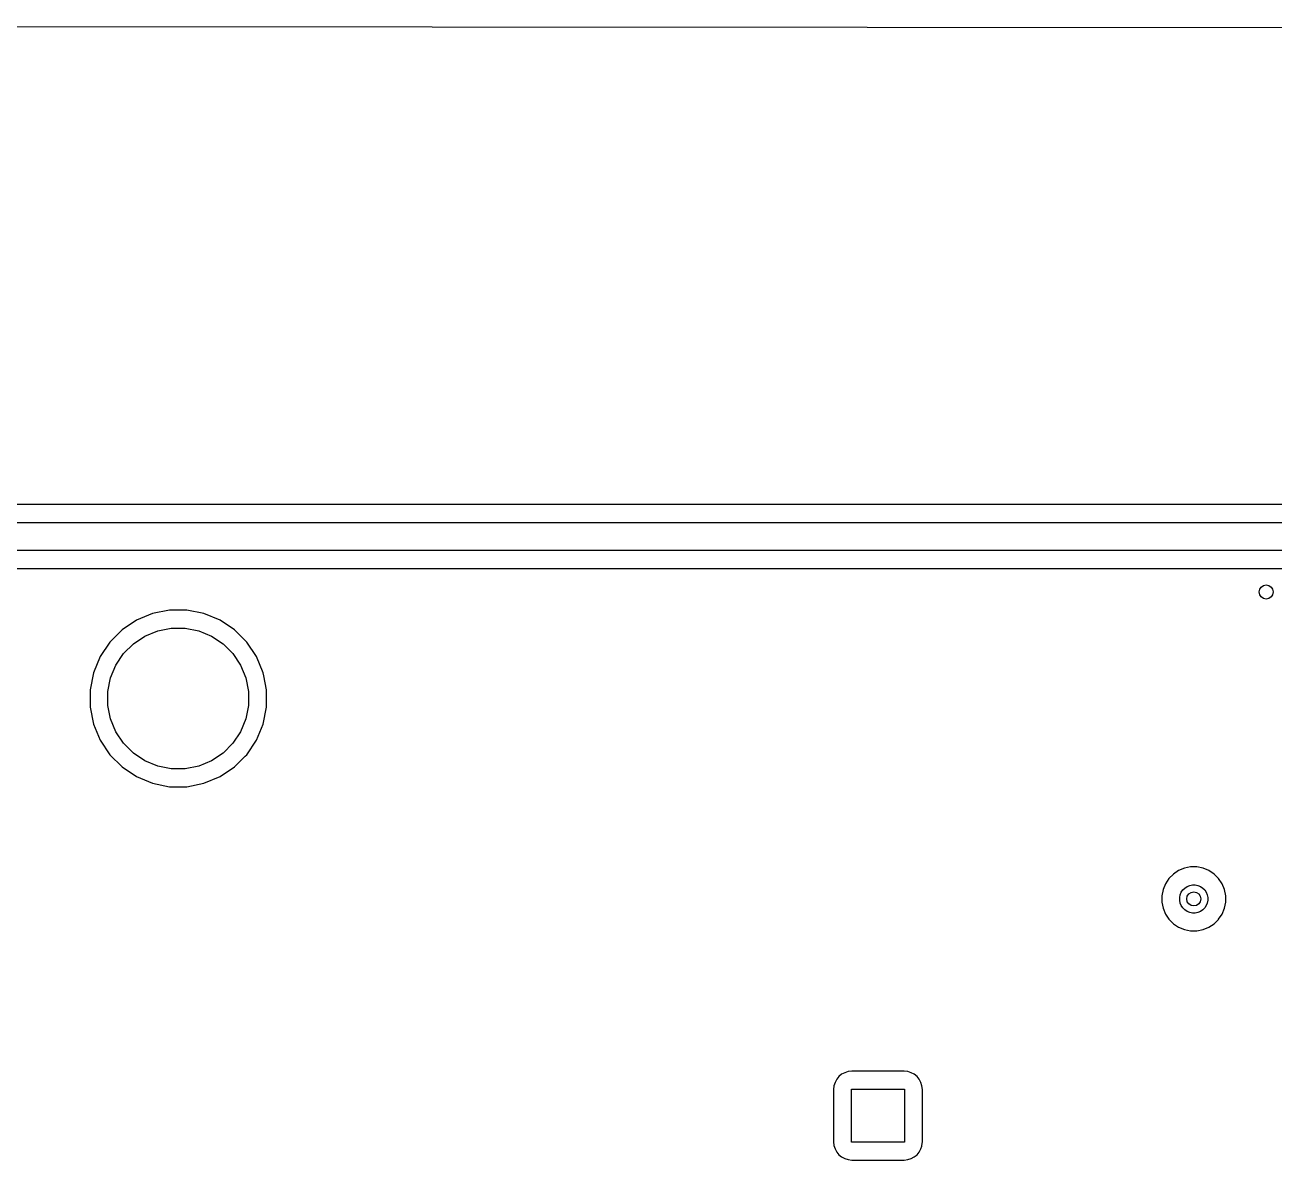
# Model space of a CAD drawing. Extents: x 1.72 to 9.76, y -6.3 to -1.2.
# Drawn here: x 4.232 to 5.63, y -2.47 to -1.2 of the extents above; entities that cross this region are included whole.
import ezdxf

# ---------------------------------------------------------------- set-up
doc = ezdxf.new("R2010")
doc.units = 0
doc.header["$MEASUREMENT"] = 0
doc.layers.add('BLACK', color=7, linetype='CONTINUOUS')

msp = doc.modelspace()

# ---------------------------------------------------------------- linework, layer by layer
at = {"layer": 'BLACK', "linetype": 'CONTINUOUS'}
for p, q in [((1.73651, -1.20029), (9.74654, -1.20628)), ((6.62167, -1.73705), (2.4685, -1.73705)), ((2.46727, -1.75705), (6.62289, -1.75705)), ((6.61714, -1.78855), (2.47302, -1.78855)), ((2.48338, -1.80855), (6.60679, -1.80855)), ((4.37494, -1.85899), (4.35697, -1.86643)), ((4.39402, -1.8552), (4.37494, -1.85899)), ((4.41347, -1.8552), (4.39402, -1.8552)), ((4.43254, -1.85899), (4.41347, -1.8552)), ((4.45051, -1.86643), (4.43254, -1.85899)), ((4.35697, -1.86643), (4.3408, -1.87724)), ((4.46668, -1.87724), (4.45051, -1.86643)), ((4.3408, -1.87724), (4.32704, -1.89099)), ((4.35355, -1.89278), (4.36644, -1.88416)), ((4.36644, -1.88416), (4.38077, -1.87822)), ((4.38077, -1.87822), (4.39598, -1.8752)), ((4.39598, -1.8752), (4.4115, -1.8752)), ((4.4115, -1.8752), (4.42671, -1.87822)), ((4.42671, -1.87822), (4.44104, -1.88416)), ((4.44104, -1.88416), (4.45393, -1.89278)), ((4.48044, -1.89099), (4.46668, -1.87724)), ((4.32704, -1.89099), (4.31624, -1.90717)), ((4.34258, -1.90374), (4.35355, -1.89278)), ((4.45393, -1.89278), (4.4649, -1.90374)), ((4.49124, -1.90717), (4.48044, -1.89099)), ((4.31624, -1.90717), (4.30879, -1.92514)), ((4.33396, -1.91664), (4.34258, -1.90374)), ((4.4649, -1.90374), (4.47352, -1.91664)), ((4.49869, -1.92514), (4.49124, -1.90717)), ((4.30879, -1.92514), (4.305, -1.94421)), ((4.32803, -1.93097), (4.33396, -1.91664)), ((4.47352, -1.91664), (4.47945, -1.93097)), ((4.49941, -1.92876), (4.49869, -1.92514)), ((4.50248, -1.94421), (4.49941, -1.92876)), ((4.325, -1.94618), (4.32803, -1.93097)), ((4.47945, -1.93097), (4.48248, -1.94618)), ((4.305, -1.94421), (4.305, -1.96366)), ((4.325, -1.96169), (4.325, -1.94618)), ((4.48248, -1.94618), (4.48248, -1.96169)), ((4.50248, -1.96366), (4.50248, -1.94421)), ((4.305, -1.96366), (4.30879, -1.98274)), ((4.32803, -1.9769), (4.325, -1.96169)), ((4.48248, -1.96169), (4.47945, -1.9769)), ((4.49869, -1.98274), (4.50248, -1.96366)), ((4.30879, -1.98274), (4.31624, -2.00071)), ((4.33396, -1.99123), (4.32803, -1.9769)), ((4.47945, -1.9769), (4.47352, -1.99123)), ((4.49124, -2.00071), (4.49869, -1.98274)), ((4.34258, -2.00413), (4.33396, -1.99123)), ((4.47352, -1.99123), (4.4649, -2.00413)), ((4.31624, -2.00071), (4.32704, -2.01688)), ((4.35355, -2.0151), (4.34258, -2.00413)), ((4.4649, -2.00413), (4.45393, -2.0151)), ((4.48044, -2.01688), (4.49124, -2.00071)), ((4.32704, -2.01688), (4.3408, -2.03063)), ((4.36644, -2.02372), (4.35355, -2.0151)), ((4.38077, -2.02965), (4.36644, -2.02372)), ((4.44104, -2.02372), (4.42671, -2.02965)), ((4.45393, -2.0151), (4.44104, -2.02372)), ((4.46668, -2.03063), (4.47867, -2.01865)), ((4.47867, -2.01865), (4.48044, -2.01688)), ((4.47867, -2.01865), (4.47867, -2.01865)), ((4.3408, -2.03063), (4.35697, -2.04144)), ((4.39598, -2.03268), (4.38077, -2.02965)), ((4.4115, -2.03268), (4.39598, -2.03268)), ((4.42671, -2.02965), (4.4115, -2.03268)), ((4.45051, -2.04144), (4.46668, -2.03063)), ((4.35697, -2.04144), (4.37494, -2.04888)), ((4.37494, -2.04888), (4.39402, -2.05268)), ((4.39402, -2.05268), (4.41347, -2.05268)), ((4.41347, -2.05268), (4.43254, -2.04888)), ((4.43254, -2.04888), (4.45051, -2.04144)), ((5.51771, -2.15053), (5.51273, -2.15551)), ((5.52357, -2.14662), (5.51771, -2.15053)), ((5.53007, -2.14393), (5.52357, -2.14662)), ((5.53698, -2.14255), (5.53007, -2.14393)), ((5.54402, -2.14255), (5.53698, -2.14255)), ((5.55093, -2.14393), (5.54402, -2.14255)), ((5.55743, -2.14662), (5.55093, -2.14393)), ((5.56329, -2.15053), (5.55743, -2.14662)), ((5.56827, -2.15551), (5.56329, -2.15053)), ((5.50882, -2.16137), (5.50613, -2.16787)), ((5.51273, -2.15551), (5.50882, -2.16137)), ((5.52827, -2.16826), (5.53046, -2.16607)), ((5.53046, -2.16607), (5.53304, -2.16434)), ((5.53304, -2.16434), (5.53591, -2.16316)), ((5.53591, -2.16316), (5.53895, -2.16255)), ((5.53895, -2.16255), (5.54205, -2.16255)), ((5.54205, -2.16255), (5.54509, -2.16316)), ((5.54509, -2.16316), (5.54796, -2.16434)), ((5.54796, -2.16434), (5.55054, -2.16607)), ((5.55054, -2.16607), (5.55273, -2.16826)), ((5.57218, -2.16137), (5.56827, -2.15551)), ((5.57487, -2.16787), (5.57218, -2.16137)), ((5.50613, -2.16787), (5.50475, -2.17478)), ((5.50475, -2.17478), (5.50475, -2.18182)), ((5.52475, -2.17675), (5.52536, -2.17371)), ((5.52475, -2.17985), (5.52475, -2.17675)), ((5.52536, -2.18289), (5.52475, -2.17985)), ((5.52536, -2.17371), (5.52654, -2.17084)), ((5.52654, -2.17084), (5.52827, -2.16826)), ((5.55273, -2.16826), (5.55446, -2.17084)), ((5.55446, -2.17084), (5.55564, -2.17371)), ((5.55564, -2.17371), (5.55625, -2.17675)), ((5.55625, -2.17985), (5.55564, -2.18289)), ((5.55625, -2.17675), (5.55625, -2.17985)), ((5.57625, -2.17478), (5.57487, -2.16787)), ((5.57625, -2.18182), (5.57625, -2.17478)), ((5.50475, -2.18182), (5.50613, -2.18873)), ((5.50613, -2.18873), (5.50882, -2.19523)), ((5.52654, -2.18576), (5.52536, -2.18289)), ((5.52827, -2.18834), (5.52654, -2.18576)), ((5.53046, -2.19053), (5.52827, -2.18834)), ((5.53304, -2.19226), (5.53046, -2.19053)), ((5.53591, -2.19344), (5.53304, -2.19226)), ((5.53895, -2.19405), (5.53591, -2.19344)), ((5.54205, -2.19405), (5.53895, -2.19405)), ((5.54509, -2.19344), (5.54205, -2.19405)), ((5.54796, -2.19226), (5.54509, -2.19344)), ((5.55054, -2.19053), (5.54796, -2.19226)), ((5.55273, -2.18834), (5.55054, -2.19053)), ((5.55446, -2.18576), (5.55273, -2.18834)), ((5.55564, -2.18289), (5.55446, -2.18576)), ((5.57218, -2.19523), (5.57487, -2.18873)), ((5.57487, -2.18873), (5.57625, -2.18182)), ((5.50882, -2.19523), (5.51273, -2.20109)), ((5.51273, -2.20109), (5.51771, -2.20607)), ((5.51771, -2.20607), (5.52357, -2.20998)), ((5.55743, -2.20998), (5.56329, -2.20607)), ((5.56329, -2.20607), (5.56817, -2.20119)), ((5.56817, -2.20119), (5.56827, -2.20109)), ((5.56817, -2.20119), (5.56817, -2.20119)), ((5.56827, -2.20109), (5.57218, -2.19523)), ((5.52357, -2.20998), (5.53007, -2.21267)), ((5.53007, -2.21267), (5.53698, -2.21405)), ((5.53698, -2.21405), (5.54402, -2.21405)), ((5.54402, -2.21405), (5.55093, -2.21267)), ((5.55093, -2.21267), (5.55743, -2.20998)), ((5.14631, -2.37456), (5.14326, -2.37706)), ((5.14978, -2.37271), (5.14631, -2.37456)), ((5.15355, -2.37156), (5.14978, -2.37271)), ((5.15772, -2.37115), (5.15355, -2.37156)), ((5.21628, -2.37115), (5.15772, -2.37115)), ((5.22045, -2.37156), (5.21628, -2.37115)), ((5.22422, -2.37271), (5.22045, -2.37156)), ((5.22769, -2.37456), (5.22422, -2.37271)), ((5.23074, -2.37706), (5.22769, -2.37456)), ((5.13776, -2.38735), (5.13735, -2.39152)), ((5.13891, -2.38358), (5.13776, -2.38735)), ((5.14076, -2.38011), (5.13891, -2.38358)), ((5.14326, -2.37706), (5.14076, -2.38011)), ((5.23324, -2.38011), (5.23074, -2.37706)), ((5.23509, -2.38358), (5.23324, -2.38011)), ((5.23624, -2.38735), (5.23509, -2.38358)), ((5.23665, -2.39152), (5.23624, -2.38735)), ((5.13735, -2.39152), (5.13735, -2.45008)), ((5.15747, -2.45033), (5.15747, -2.39127)), ((5.15747, -2.39127), (5.21653, -2.39127)), ((5.21653, -2.39127), (5.21653, -2.45033)), ((5.23665, -2.45008), (5.23665, -2.39152)), ((5.13735, -2.45008), (5.13776, -2.45425)), ((5.13776, -2.45425), (5.13891, -2.45802)), ((5.13891, -2.45802), (5.14076, -2.46149)), ((5.21653, -2.45033), (5.15747, -2.45033)), ((5.23324, -2.46149), (5.23509, -2.45802)), ((5.23509, -2.45802), (5.23606, -2.45484)), ((5.23606, -2.45484), (5.23624, -2.45425)), ((5.23606, -2.45484), (5.23606, -2.45484)), ((5.23624, -2.45425), (5.23665, -2.45008)), ((5.14076, -2.46149), (5.14326, -2.46454)), ((5.14326, -2.46454), (5.14631, -2.46704)), ((5.14631, -2.46704), (5.14978, -2.46889)), ((5.14978, -2.46889), (5.15355, -2.47004)), ((5.15355, -2.47004), (5.15772, -2.47045)), ((5.15772, -2.47045), (5.21628, -2.47045)), ((5.21628, -2.47045), (5.22045, -2.47004)), ((5.22045, -2.47004), (5.22422, -2.46889)), ((5.22422, -2.46889), (5.22769, -2.46704)), ((5.22769, -2.46704), (5.23074, -2.46454)), ((5.23074, -2.46454), (5.23324, -2.46149))]:
    msp.add_line(p, q, dxfattribs=at)
at = {"layer": 'BLACK'}
for centre in [(5.6215, -1.8348), (5.5405, -2.1783)]:
    msp.add_circle(centre, 0.00787, dxfattribs=at)

doc.saveas('drawing.dxf')
